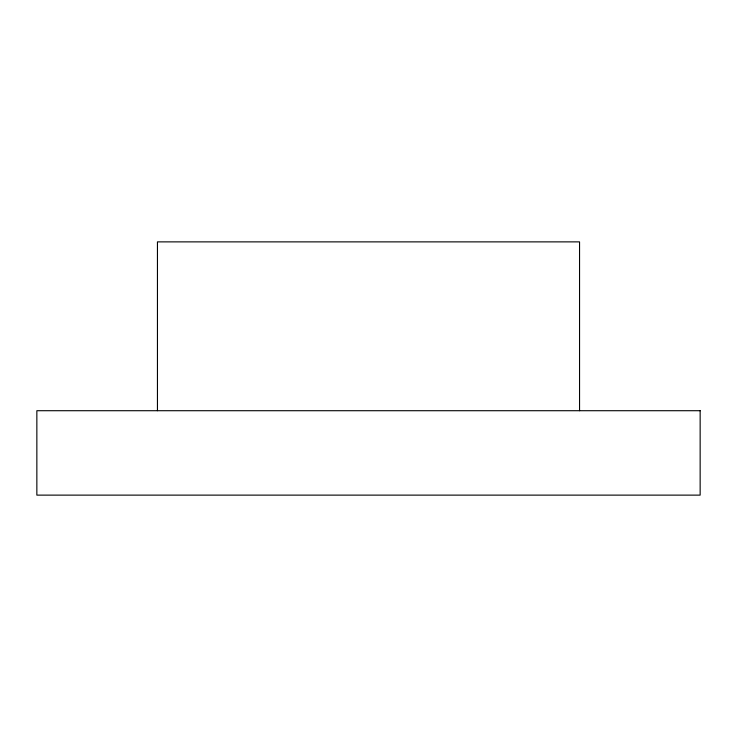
<?xml version="1.0" encoding="UTF-8"?>
<svg xmlns="http://www.w3.org/2000/svg" width="737" height="737" viewBox="0 0 737 737"><rect width="100%" height="100%" fill="white"/><g stroke="black" fill="none" stroke-linecap="round" stroke-linejoin="round"><path stroke-width="1.11" d="M579.549 410.712L579.549 241.874L157.451 241.874L157.451 410.712M700.15 410.712L36.85 410.712L36.85 495.126L700.15 495.126L700.15 410.712"/></g></svg>
